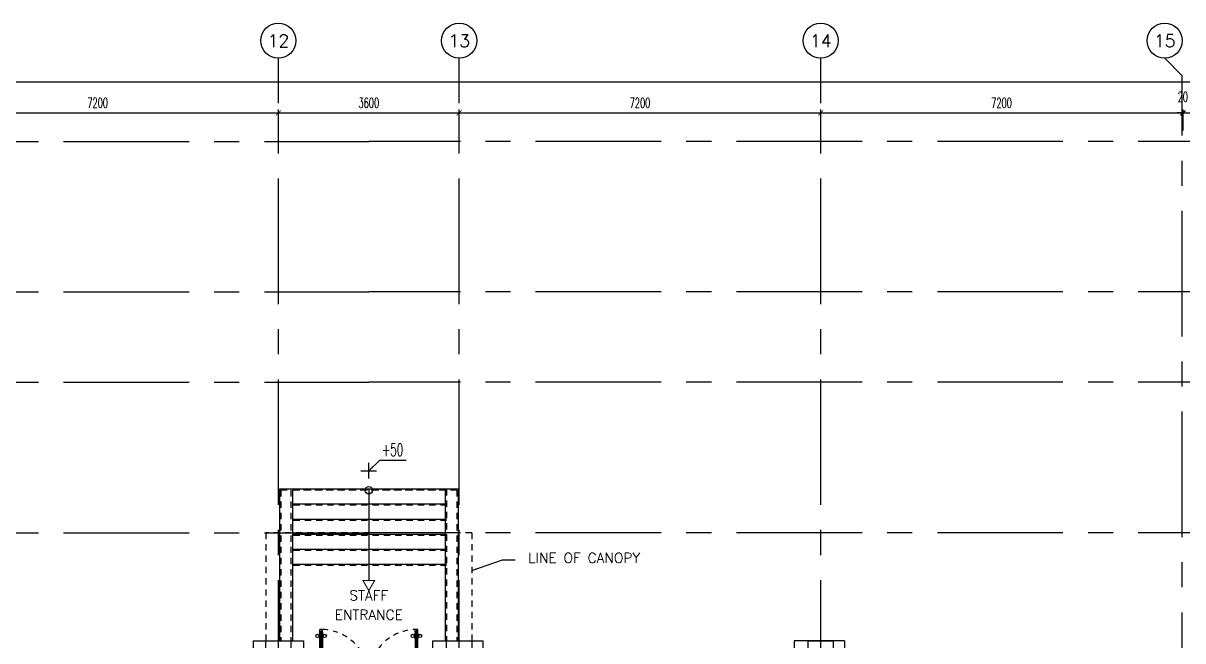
# Model space of a CAD drawing. Extents: x 417866.9 to 417960.2, y 43448 to 43538.2.
# Drawn here: x 417882.81 to 417905.91, y 43525.94 to 43538.25 of the extents above; entities that cross this region are included whole.
import ezdxf
from ezdxf.enums import TextEntityAlignment as Align

# ---------------------------------------------------------------- set-up
doc = ezdxf.new("R2010")
doc.units = 0
doc.header["$MEASUREMENT"] = 0
doc.header["$PDMODE"] = 3
doc.header["$PDSIZE"] = 0.1
for name, pattern in [('CENTERX2', [4, 2.5, -0.5, 0.5, -0.5]), ('HIDDEN', [0.375, 0.25, -0.125]), ('HIDDEN2', [0.1875, 0.125, -0.0625])]:
    doc.linetypes.add(name, pattern=pattern)
doc.layers.get('0').update_dxf_attribs({"linetype": 'CONTINUOUS'})
doc.layers.get('DEFPOINTS').update_dxf_attribs({"linetype": 'CONTINUOUS'})
for name, color, linetype in [('AX', 6, 'CONTINUOUS'), ('AX-CR', 2, 'CONTINUOUS'), ('AX-DIM', 4, 'CONTINUOUS'), ('AX-TXT', 6, 'CONTINUOUS'), ('AXES', 11, 'CENTERX2'), ('CANOPY-LN', 3, 'CONTINUOUS'), ('COL', 2, 'CONTINUOUS'), ('DOOR', 4, 'CONTINUOUS'), ('RD-ELEV', 3, 'CONTINUOUS'), ('RM-NAME', 2, 'CONTINUOUS'), ('STR', 5, 'CONTINUOUS'), ('WALL', 3, 'CONTINUOUS')]:
    doc.layers.add(name, color=color, linetype=linetype)
doc.styles.add('ROMANS', font='ROMANS.shx', dxfattribs={"width": 0.6})
doc.styles.add('S-077', font='simplex.shx', dxfattribs={"width": 0.8})
doc.dimstyles.new('STANDARD in', dxfattribs={"dimtxt": 0.2, "dimasz": 0.1, "dimexe": 0.07, "dimexo": 0.05, "dimgap": 0.1, "dimtad": 1, "dimdec": 0, "dimlfac": 1000, "dimzin": 0, "dimdsep": 46, "dimtxsty": 'ROMANS', "dimblk": 'ARCHTICK', "dimcen": 0.05, "dimdle": 0.05, "dimclrd": 4, "dimclre": 4, "dimclrt": 2, "dimadec": 0, "dimazin": 0, "dimtfac": 1, "dimtdec": 0, "dimtmove": 2, "dimatfit": 3, "dimfxl": 0, "dimtolj": 1, "dimtzin": 0, "dimarcsym": 0})

# ---------------------------------------------------------------- blocks, each defined once
blk = doc.blocks.new('_ARCHTICK')
at = {"color": 0, "linetype": 'ByBlock', "const_width": 0.15}
blk.add_lwpolyline([(-0.5, -0.5), (0.5, 0.5)], dxfattribs=at)
blk = doc.blocks.new('*D583')
at = {"layer": 'AX-DIM', "color": 4, "linetype": 'ByBlock', "lineweight": -2}
for p, q in [((417891.447, 43536.462), (417898.747, 43536.462)), ((417891.497, 43536.112), (417891.497, 43536.532)), ((417898.697, 43536.112), (417898.697, 43536.532))]:
    blk.add_line(p, q, dxfattribs=at)
at = {"layer": 'DEFPOINTS', "color": 0, "linetype": 'ByBlock'}
for p in [(417898.697, 43536.462), (417891.497, 43536.062), (417898.697, 43536.062)]:
    blk.add_point(p, dxfattribs=at)
at = {"layer": 'AX-DIM', "color": 4, "linetype": 'ByBlock', "lineweight": -2, "xscale": 0.1, "yscale": 0.1, "zscale": 0.1, "rotation": 180}
blk.add_blockref('_ARCHTICK', (417891.497, 43536.462), dxfattribs=at)
at = {"layer": 'AX-DIM', "color": 4, "linetype": 'ByBlock', "lineweight": -2, "xscale": 0.1, "yscale": 0.1, "zscale": 0.1}
blk.add_blockref('_ARCHTICK', (417898.697, 43536.462), dxfattribs=at)
at = {"layer": 'AX-DIM', "color": 2, "linetype": 'ByBlock', "insert": (417895.097, 43536.662), "char_height": 0.2, "attachment_point": 5, "style": 'ROMANS'}
blk.add_mtext('\\A1;7200', dxfattribs=at)
blk = doc.blocks.new('A$C010A25D0')
at = {"layer": 'DOOR', "color": 0, "linetype": 'ByBlock'}
for p, q in [((0, 2031), (0, 1981)), ((0, 1981), (0, 2031)), ((50, 2031), (0, 2031)), ((50, 1981), (0, 1981)), ((30, 2014), (30, 1998)), ((50, 2014), (30, 2014)), ((50, 1998), (30, 1998)), ((50, 2031), (50, 2014)), ((50, 1998), (50, 1981)), ((83, 2031), (83, 2038)), ((173, 2038), (83, 2038)), ((83, 1981), (83, 1974)), ((173, 1974), (83, 1974)), ((95, 2038), (95, 2047)), ((95, 2047), (160, 2047)), ((95, 2038), (160, 2038)), ((95, 1974), (95, 1965)), ((95, 1974), (160, 1974)), ((95, 1965), (160, 1965)), ((160, 2038), (160, 2047)), ((160, 1974), (160, 1965)), ((173, 2031), (173, 2038)), ((173, 1981), (173, 1974)), ((950, 2014), (950, 2031)), ((950, 2031), (1000, 2031)), ((970, 2014), (950, 2014)), ((950, 1981), (950, 1998)), ((950, 1998), (970, 1998)), ((1000, 1981), (950, 1981)), ((970, 1998), (970, 2014)), ((1000, 2056), (1000, 2031)), ((1000, 2056), (1150, 2056)), ((1000, 1981), (1000, 2031)), ((1000, 2031), (1050, 2031)), ((1050, 2031), (1050, 2006)), ((1050, 2006), (1150, 2006)), ((1150, 2006), (1150, 2056)), ((50, 131), (0, 131)), ((0, 131), (0, 81)), ((0, 81), (0, 131)), ((50, 81), (0, 81)), ((50, 114), (30, 114)), ((30, 98), (30, 114)), ((50, 98), (30, 98)), ((50, 114), (50, 131)), ((50, 81), (50, 98)), ((173, 138), (83, 138)), ((83, 131), (83, 138)), ((83, 81), (83, 74)), ((173, 74), (83, 74)), ((95, 147), (160, 147)), ((95, 138), (95, 147)), ((95, 138), (160, 138)), ((95, 74), (160, 74)), ((95, 74), (95, 65)), ((95, 65), (160, 65)), ((160, 138), (160, 147)), ((160, 74), (160, 65)), ((173, 131), (173, 138)), ((173, 81), (173, 74)), ((1000, 131), (950, 131)), ((950, 131), (950, 114)), ((950, 114), (970, 114)), ((970, 98), (950, 98)), ((950, 98), (950, 81)), ((950, 81), (1000, 81)), ((970, 114), (970, 98)), ((1000, 131), (1000, 81)), ((1000, 56), (1000, 81)), ((1000, 81), (1050, 81)), ((1000, 56), (1150, 56)), ((1050, 81), (1050, 106)), ((1050, 106), (1150, 106)), ((1150, 106), (1150, 56))]:
    blk.add_line(p, q, dxfattribs=at)
at = {"layer": 'DOOR', "linetype": 'ByBlock'}
for p, q in [((950, 2031), (50, 2031)), ((950, 2014), (50, 2014)), ((950, 1998), (50, 1998)), ((50, 1981), (950, 1981)), ((50, 131), (950, 131)), ((950, 114), (50, 114)), ((950, 98), (50, 98)), ((950, 81), (50, 81)), ((1150, 56), (1000, 56))]:
    blk.add_line(p, q, dxfattribs=at)
at = {"layer": 'DOOR', "color": 9, "linetype": 'ByBlock'}
for p, q in [((1150, 2006), (1037, 2056)), ((1150, 2006), (1050, 2019)), ((1150, 2006), (1110, 2056)), ((1150, 106), (1037, 56)), ((1150, 106), (1050, 93)), ((1150, 106), (1110, 56))]:
    blk.add_line(p, q, dxfattribs=at)
at = {"layer": 'DOOR', "color": 0, "linetype": 'ByBlock'}
for centre in [(128, 2079), (128, 1932), (128, 179), (128, 32)]:
    blk.add_circle(centre, 32.4, dxfattribs=at)
at = {"layer": 'DOOR', "linetype": 'HIDDEN', "ltscale": 0.5}
for centre, start, end in [((951, 2006), 178.494, 272.9568), ((951, 106), 87.0432, 181.506)]:
    blk.add_arc(centre, 951, start, end, dxfattribs=at)
at = {"layer": 'DOOR', "color": 9, "linetype": 'ByBlock'}
for centre, radius, start, end in [((1150, 2006), 154, 161.1053, 166.2858), ((1150, 2006), 134, 158.1598, 169.28), ((1150, 2006), 114, 154.0838, 167.3774), ((1150, 2006), 94.4, 148.0182, 180), ((1150, 2006), 74.4, 137.7764, 180), ((1150, 2006), 54.4, 113.2074, 180), ((1150, 2006), 34.4, 90, 180), ((1150, 2006), 14.4, 90, 180), ((1150, 106), 154, 193.7142, 198.8947), ((1150, 106), 134, 190.72, 201.8402), ((1150, 106), 114, 192.6226, 205.9162), ((1150, 106), 94.4, 180, 211.9818), ((1150, 106), 74.4, 180, 222.2236), ((1150, 106), 54.4, 180, 246.7926), ((1150, 106), 34.4, 180, 270), ((1150, 106), 14.4, 180, 270)]:
    blk.add_arc(centre, radius, start, end, dxfattribs=at)
at = {"layer": 'WALL'}
blk.add_line((1000, 56), (1150, 56), dxfattribs=at)
blk = doc.blocks.new('AXU')
at = {"layer": 'AX-CR'}
blk.add_circle((0, 350), 350, dxfattribs=at)
at = {"layer": 'AX-TXT', "style": 'ROMANS'}
blk.add_attdef('AX', text='', height=250, dxfattribs=at).set_placement((0, 350), align=Align.MIDDLE)
blk = doc.blocks.new('*D598')
at = {"layer": 'AX-DIM', "color": 4, "lineweight": -2}
for p, q in [((417873.447, 43537.08), (417948.237, 43537.08)), ((417873.497, 43534.597), (417873.497, 43537.15)), ((417948.187, 43526.662), (417948.187, 43537.15))]:
    blk.add_line(p, q, dxfattribs=at)
at = {"layer": 'DEFPOINTS', "color": 0}
for p in [(417948.187, 43537.08), (417873.497, 43534.547), (417948.187, 43526.612)]:
    blk.add_point(p, dxfattribs=at)
at = {"layer": 'AX-DIM', "color": 4, "lineweight": -2, "xscale": 0.1, "yscale": 0.1, "zscale": 0.1, "rotation": 180}
blk.add_blockref('_ARCHTICK', (417873.497, 43537.08), dxfattribs=at)
at = {"layer": 'AX-DIM', "color": 4, "lineweight": -2, "xscale": 0.1, "yscale": 0.1, "zscale": 0.1}
blk.add_blockref('_ARCHTICK', (417948.187, 43537.08), dxfattribs=at)
at = {"layer": 'AX-DIM', "color": 2, "insert": (417910.842, 43537.28), "char_height": 0.2, "attachment_point": 5, "style": 'ROMANS'}
blk.add_mtext('\\A1;74690', dxfattribs=at)
blk = doc.blocks.new('*D599')
at = {"layer": 'AX-DIM', "color": 4, "linetype": 'ByBlock', "lineweight": -2}
for p, q in [((417898.647, 43536.462), (417905.947, 43536.462)), ((417898.697, 43536.112), (417898.697, 43536.532)), ((417905.897, 43536.112), (417905.897, 43536.532))]:
    blk.add_line(p, q, dxfattribs=at)
at = {"layer": 'DEFPOINTS', "color": 0, "linetype": 'ByBlock'}
for p in [(417905.897, 43536.462), (417898.697, 43536.062), (417905.897, 43536.062)]:
    blk.add_point(p, dxfattribs=at)
at = {"layer": 'AX-DIM', "color": 4, "linetype": 'ByBlock', "lineweight": -2, "xscale": 0.1, "yscale": 0.1, "zscale": 0.1, "rotation": 180}
blk.add_blockref('_ARCHTICK', (417898.697, 43536.462), dxfattribs=at)
at = {"layer": 'AX-DIM', "color": 4, "linetype": 'ByBlock', "lineweight": -2, "xscale": 0.1, "yscale": 0.1, "zscale": 0.1}
blk.add_blockref('_ARCHTICK', (417905.897, 43536.462), dxfattribs=at)
at = {"layer": 'AX-DIM', "color": 2, "linetype": 'ByBlock', "insert": (417902.297, 43536.662), "char_height": 0.2, "attachment_point": 5, "style": 'ROMANS'}
blk.add_mtext('\\A1;7200', dxfattribs=at)
blk = doc.blocks.new('*D600')
at = {"layer": 'AX-DIM', "color": 4, "linetype": 'ByBlock', "lineweight": -2}
for p, q in [((417905.867, 43536.462), (417910.767, 43536.462)), ((417905.917, 43536.112), (417905.917, 43536.532)), ((417910.717, 43536.112), (417910.717, 43536.532))]:
    blk.add_line(p, q, dxfattribs=at)
at = {"layer": 'DEFPOINTS', "color": 0, "linetype": 'ByBlock'}
for p in [(417910.717, 43536.462), (417905.917, 43536.062), (417910.717, 43536.062)]:
    blk.add_point(p, dxfattribs=at)
at = {"layer": 'AX-DIM', "color": 4, "linetype": 'ByBlock', "lineweight": -2, "xscale": 0.1, "yscale": 0.1, "zscale": 0.1, "rotation": 180}
blk.add_blockref('_ARCHTICK', (417905.917, 43536.462), dxfattribs=at)
at = {"layer": 'AX-DIM', "color": 4, "linetype": 'ByBlock', "lineweight": -2, "xscale": 0.1, "yscale": 0.1, "zscale": 0.1}
blk.add_blockref('_ARCHTICK', (417910.717, 43536.462), dxfattribs=at)
at = {"layer": 'AX-DIM', "color": 2, "linetype": 'ByBlock', "insert": (417908.317, 43536.662), "char_height": 0.2, "attachment_point": 5, "style": 'ROMANS'}
blk.add_mtext('\\A1;4800', dxfattribs=at)
blk = doc.blocks.new('*D601')
at = {"layer": 'AX-DIM', "color": 4, "linetype": 'ByBlock', "lineweight": -2}
for p, q in [((417905.897, 43536.462), (417905.797, 43536.462)), ((417905.897, 43536.112), (417905.897, 43536.532)), ((417905.897, 43536.462), (417905.917, 43536.462)), ((417905.917, 43536.112), (417905.917, 43536.532)), ((417905.917, 43536.462), (417906.017, 43536.462))]:
    blk.add_line(p, q, dxfattribs=at)
at = {"layer": 'DEFPOINTS', "color": 0, "linetype": 'ByBlock'}
for p in [(417905.917, 43536.462), (417905.897, 43536.062), (417905.917, 43536.062)]:
    blk.add_point(p, dxfattribs=at)
at = {"layer": 'AX-DIM', "color": 4, "linetype": 'ByBlock', "lineweight": -2, "xscale": 0.1, "yscale": 0.1, "zscale": 0.1}
blk.add_blockref('_ARCHTICK', (417905.897, 43536.462), dxfattribs=at)
at = {"layer": 'AX-DIM', "color": 4, "linetype": 'ByBlock', "lineweight": -2, "xscale": 0.1, "yscale": 0.1, "zscale": 0.1, "rotation": 180}
blk.add_blockref('_ARCHTICK', (417905.917, 43536.462), dxfattribs=at)
at = {"layer": 'AX-DIM', "color": 2, "linetype": 'ByBlock', "insert": (417905.907, 43536.782), "char_height": 0.2, "attachment_point": 5, "style": 'ROMANS'}
blk.add_mtext('\\A1;20', dxfattribs=at)
blk = doc.blocks.new('*D602')
at = {"layer": 'AX-DIM', "color": 4, "linetype": 'ByBlock', "lineweight": -2}
for p, q in [((417880.647, 43536.462), (417887.947, 43536.462)), ((417880.697, 43536.112), (417880.697, 43536.532)), ((417887.897, 43536.112), (417887.897, 43536.532))]:
    blk.add_line(p, q, dxfattribs=at)
at = {"layer": 'DEFPOINTS', "color": 0, "linetype": 'ByBlock'}
for p in [(417887.897, 43536.462), (417880.697, 43536.062), (417887.897, 43536.062)]:
    blk.add_point(p, dxfattribs=at)
at = {"layer": 'AX-DIM', "color": 4, "linetype": 'ByBlock', "lineweight": -2, "xscale": 0.1, "yscale": 0.1, "zscale": 0.1, "rotation": 180}
blk.add_blockref('_ARCHTICK', (417880.697, 43536.462), dxfattribs=at)
at = {"layer": 'AX-DIM', "color": 4, "linetype": 'ByBlock', "lineweight": -2, "xscale": 0.1, "yscale": 0.1, "zscale": 0.1}
blk.add_blockref('_ARCHTICK', (417887.897, 43536.462), dxfattribs=at)
at = {"layer": 'AX-DIM', "color": 2, "linetype": 'ByBlock', "insert": (417884.297, 43536.662), "char_height": 0.2, "attachment_point": 5, "style": 'ROMANS'}
blk.add_mtext('\\A1;7200', dxfattribs=at)
blk = doc.blocks.new('*D604')
at = {"layer": 'AX-DIM', "color": 4, "linetype": 'ByBlock', "lineweight": -2}
for p, q in [((417887.847, 43536.462), (417891.547, 43536.462)), ((417887.897, 43536.112), (417887.897, 43536.532)), ((417891.497, 43536.112), (417891.497, 43536.532))]:
    blk.add_line(p, q, dxfattribs=at)
at = {"layer": 'DEFPOINTS', "color": 0, "linetype": 'ByBlock'}
for p in [(417891.497, 43536.462), (417887.897, 43536.062), (417891.497, 43536.062)]:
    blk.add_point(p, dxfattribs=at)
at = {"layer": 'AX-DIM', "color": 4, "linetype": 'ByBlock', "lineweight": -2, "xscale": 0.1, "yscale": 0.1, "zscale": 0.1, "rotation": 180}
blk.add_blockref('_ARCHTICK', (417887.897, 43536.462), dxfattribs=at)
at = {"layer": 'AX-DIM', "color": 4, "linetype": 'ByBlock', "lineweight": -2, "xscale": 0.1, "yscale": 0.1, "zscale": 0.1}
blk.add_blockref('_ARCHTICK', (417891.497, 43536.462), dxfattribs=at)
at = {"layer": 'AX-DIM', "color": 2, "linetype": 'ByBlock', "insert": (417889.697, 43536.662), "char_height": 0.2, "attachment_point": 5, "style": 'ROMANS'}
blk.add_mtext('\\A1;3600', dxfattribs=at)
blk = doc.blocks.new('T&B')
at = {"layer": 'RD-ELEV', "color": 30}
for p, q in [((-336, 0), (336, 0)), ((0, -336), (0, 336))]:
    blk.add_line(p, q, dxfattribs=at)

msp = doc.modelspace()

# ---------------------------------------------------------------- linework, layer by layer
at = {"layer": 'AXES'}
for p, q in [((417887.8966, 43448.6529), (417887.8966, 43537.5491)), ((417891.4966, 43448.6529), (417891.4966, 43537.5491)), ((417898.6966, 43448.6529), (417898.6966, 43537.5491)), ((417905.8966, 43537.1991), (417905.5466, 43537.5491)), ((417905.8966, 43460.01), (417905.8966, 43537.1991)), ((417867.6171, 43535.8943), (417889.6966, 43535.8943)), ((417959.5194, 43535.8943), (417889.6966, 43535.8943)), ((417867.6171, 43532.8943), (417889.6966, 43532.8943)), ((417959.5194, 43532.8943), (417889.6966, 43532.8943)), ((417867.6171, 43531.0943), (417889.6966, 43531.0943)), ((417959.5194, 43531.0943), (417889.6966, 43531.0943)), ((417867.6171, 43528.0943), (417889.6966, 43528.0943)), ((417959.5194, 43528.0943), (417889.6966, 43528.0943))]:
    msp.add_line(p, q, dxfattribs=at)
at = {"layer": 'CANOPY-LN', "linetype": 'HIDDEN2'}
for p, q in [((417887.6466, 43528.0943), (417887.6466, 43525.9443)), ((417891.7466, 43528.0943), (417887.6466, 43528.0943)), ((417891.7466, 43528.0943), (417891.7466, 43525.9443))]:
    msp.add_line(p, q, dxfattribs=at)
at = {"layer": 'COL'}
for points in [[(417887.6466, 43525.4443), (417887.6466, 43525.9443), (417888.1466, 43525.9443), (417888.1466, 43525.4443)], [(417891.2466, 43525.4443), (417891.2466, 43525.9443), (417891.7466, 43525.9443), (417891.7466, 43525.4443)], [(417898.4466, 43525.4443), (417898.4466, 43525.9443), (417898.9466, 43525.9443), (417898.9466, 43525.4443)]]:
    msp.add_lwpolyline(points, close=True, dxfattribs=at)
at = {"layer": 'STR'}
for p, q in [((417887.9166, 43528.9643), (417887.9166, 43525.9443)), ((417891.4766, 43528.9643), (417887.9166, 43528.9643)), ((417888.1766, 43528.9643), (417888.1766, 43525.9443)), ((417891.2466, 43528.9643), (417888.1766, 43528.9643)), ((417889.6966, 43528.9643), (417889.6966, 43527.1443)), ((417891.2166, 43528.9643), (417891.2166, 43525.9443)), ((417891.4766, 43528.9643), (417891.4766, 43525.9443)), ((417891.2466, 43528.6643), (417888.1766, 43528.6643)), ((417891.2466, 43528.6643), (417888.1766, 43528.6643)), ((417891.2466, 43528.3643), (417888.1766, 43528.3643)), ((417891.2466, 43528.3643), (417888.1766, 43528.3643)), ((417891.2466, 43528.0643), (417888.1766, 43528.0643)), ((417891.2466, 43528.0643), (417888.1766, 43528.0643)), ((417891.2466, 43527.7643), (417888.1766, 43527.7643)), ((417891.2466, 43527.7643), (417888.1766, 43527.7643)), ((417891.2466, 43527.4643), (417888.1766, 43527.4643)), ((417891.2466, 43527.4643), (417888.1766, 43527.4643))]:
    msp.add_line(p, q, dxfattribs=at)
at = {"layer": 'STR', "linetype": 'HIDDEN2'}
for p, q in [((417887.9466, 43528.9443), (417887.9466, 43525.9443)), ((417891.4466, 43528.9443), (417887.9466, 43528.9443)), ((417888.1466, 43528.9443), (417888.1466, 43525.9443)), ((417891.2466, 43528.9443), (417888.1466, 43528.9443)), ((417891.2466, 43528.9643), (417891.2466, 43525.9443)), ((417891.4466, 43528.9443), (417891.4466, 43525.9443)), ((417891.2466, 43528.6443), (417888.1466, 43528.6443)), ((417891.2466, 43528.6443), (417888.1466, 43528.6443)), ((417891.2466, 43528.3443), (417888.1466, 43528.3443)), ((417891.2466, 43528.3443), (417888.1466, 43528.3443)), ((417891.2466, 43528.0443), (417888.1466, 43528.0443)), ((417891.2466, 43528.0443), (417888.1466, 43528.0443)), ((417891.2466, 43527.7443), (417888.1466, 43527.7443)), ((417891.2466, 43527.7443), (417888.1466, 43527.7443)), ((417891.2466, 43527.4443), (417888.1466, 43527.4443)), ((417891.2466, 43527.4443), (417888.1466, 43527.4443))]:
    msp.add_line(p, q, dxfattribs=at)
at = {"layer": 'STR', "color": 2, "linetype": 'HIDDEN2'}
for p, q in [((417887.6466, 43528.0943), (417887.6466, 43525.9443)), ((417891.7466, 43528.0943), (417891.7466, 43525.9443))]:
    msp.add_line(p, q, dxfattribs=at)
at = {"layer": 'STR', "const_width": 0.0215}
msp.add_lwpolyline([(417889.8121, 43527.1443), (417889.5811, 43527.1443), (417889.6966, 43526.9443)], close=True, dxfattribs=at)
msp.add_lwpolyline([(417889.8121, 43527.1443), (417889.5811, 43527.1443), (417889.6966, 43526.9443)], close=True, dxfattribs=at)
msp.add_lwpolyline([(417889.8121, 43527.1443), (417889.5811, 43527.1443), (417889.6966, 43526.9443)], close=True, dxfattribs=at)
msp.add_lwpolyline([(417889.8121, 43527.1443), (417889.5811, 43527.1443), (417889.6966, 43526.9443)], close=True, dxfattribs=at)
at = {"layer": 'STR'}
msp.add_circle((417889.6966, 43528.9443), 0.075, dxfattribs=at)
msp.add_circle((417889.6966, 43528.9443), 0.075, dxfattribs=at)
at = {"layer": 'WALL'}
for p, q in [((417887.3966, 43525.9443), (417887.3966, 43525.7443)), ((417887.3966, 43525.9443), (417888.3966, 43525.9443)), ((417888.3966, 43525.9443), (417888.3966, 43525.7443)), ((417890.9678, 43525.9443), (417890.9678, 43525.7443)), ((417890.9678, 43525.9443), (417891.9678, 43525.9443)), ((417891.9678, 43525.9443), (417891.9678, 43525.7443)), ((417898.1678, 43525.9443), (417898.1678, 43525.7443)), ((417899.1678, 43525.9443), (417898.1678, 43525.9443)), ((417899.1678, 43525.9443), (417899.1678, 43525.7443))]:
    msp.add_line(p, q, dxfattribs=at)

# ---------------------------------------------------------------- block references
at = {"layer": 'AX', "xscale": 0.001000000047497451, "yscale": 0.0009999999892897904, "zscale": 0.001}
for p, values in [((417887.8966, 43537.5491), {'AX': '12'}), ((417887.8966, 43537.5491), {'AX': '12'}), ((417891.4966, 43537.5491), {'AX': '13'}), ((417891.4966, 43537.5491), {'AX': '13'})]:
    msp.add_blockref('AXU', p, dxfattribs=at).add_auto_attribs(values)
at = {"layer": 'AXES', "xscale": 0.001000000047497451, "yscale": 0.0009999999892897904, "zscale": 0.001}
for p, values in [((417887.8966, 43537.5491), {'AX': '12'}), ((417887.8966, 43537.5491), {'AX': '12'}), ((417891.4966, 43537.5491), {'AX': '13'}), ((417891.4966, 43537.5491), {'AX': '13'}), ((417898.6966, 43537.5491), {'AX': '14'}), ((417905.5466, 43537.5491), {'AX': '15'})]:
    msp.add_blockref('AXU', p, dxfattribs=at).add_auto_attribs(values)
at = {"layer": 'DOOR', "color": 0, "xscale": 0.0009999999892897904, "yscale": 0.0009999999892897904, "zscale": 0.001, "rotation": 270}
msp.add_blockref('A$C010A25D0', (417888.6407, 43526.1697), dxfattribs=at)
at = {"layer": 'RD-ELEV', "xscale": 0.0004642525454983115, "yscale": 0.0004642525454983115, "zscale": 0.000464252552}
msp.add_blockref('T&B', (417889.6966, 43529.3333), dxfattribs=at)

# ---------------------------------------------------------------- texts
at = {"layer": 'CANOPY-LN', "color": 4, "style": 'ROMANS'}
msp.add_text('LINE OF CANOPY', height=0.2, dxfattribs=at).set_placement((417893.9857, 43527.5965), align=Align.MIDDLE)
at = {"layer": 'RD-ELEV', "color": 3, "style": 'S-077', "width": 0.6}
msp.add_text('+50', height=0.25, dxfattribs=at).set_placement((417889.9574, 43529.6262))
at = {"layer": 'RM-NAME', "style": 'ROMANS'}
for s, p in [('STAFF', (417889.6966, 43526.85)), ('ENTRANCE', (417889.6966, 43526.4644))]:
    msp.add_text(s, height=0.2, dxfattribs=at).set_placement(p, align=Align.MIDDLE)

# ---------------------------------------------------------------- dimensions: what is measured, and where the dimension line sits
at = {"layer": 'AX-DIM'}
dim = msp.add_linear_dim(base=(417948.1866, 43537.0798), p1=(417873.4966, 43534.5472), p2=(417948.1866, 43526.612), dimstyle='STANDARD in', dxfattribs=at)
dim.commit()
dim.dimension.update_dxf_attribs({"geometry": '*D598', "text_midpoint": (417910.8416, 43537.2798)})
at = {"layer": 'AX-DIM', "color": 1, "linetype": 'ByBlock'}
for base, p1, p2, picture, middle in [((417905.9166, 43536.4616), (417905.8966, 43536.0616), (417905.9166, 43536.0616), '*D601', (417905.9066, 43536.7816)), ((417887.8966, 43536.4616), (417880.6966, 43536.0616), (417887.8966, 43536.0616), '*D602', (417884.2966, 43536.6616)), ((417891.4966, 43536.4616), (417887.8966, 43536.0616), (417891.4966, 43536.0616), '*D604', (417889.6966, 43536.6616)), ((417898.6966, 43536.4616), (417891.4966, 43536.0616), (417898.6966, 43536.0616), '*D583', (417895.0966, 43536.6616)), ((417905.8966, 43536.4616), (417898.6966, 43536.0616), (417905.8966, 43536.0616), '*D599', (417902.2966, 43536.6616)), ((417910.7166, 43536.4616), (417905.9166, 43536.0616), (417910.7166, 43536.0616), '*D600', (417908.3166, 43536.6616))]:
    dim = msp.add_linear_dim(base=base, p1=p1, p2=p2, dimstyle='STANDARD in', dxfattribs=at)
    dim.commit()
    dim.dimension.update_dxf_attribs({"geometry": picture, "text_midpoint": middle})

# ---------------------------------------------------------------- leaders
at = {"layer": 'CANOPY-LN', "color": 11}
msp.add_leader([(417891.7466, 43527.3427), (417892.3614, 43527.5586), (417892.6114, 43527.5587)], dimstyle='STANDARD in', dxfattribs=at)
at = {"layer": 'RD-ELEV', "color": 9}
msp.add_leader([(417889.6966, 43529.3333), (417889.9184, 43529.5412), (417890.4431, 43529.5412)], dimstyle='STANDARD in', dxfattribs=at)

doc.saveas('drawing.dxf')
